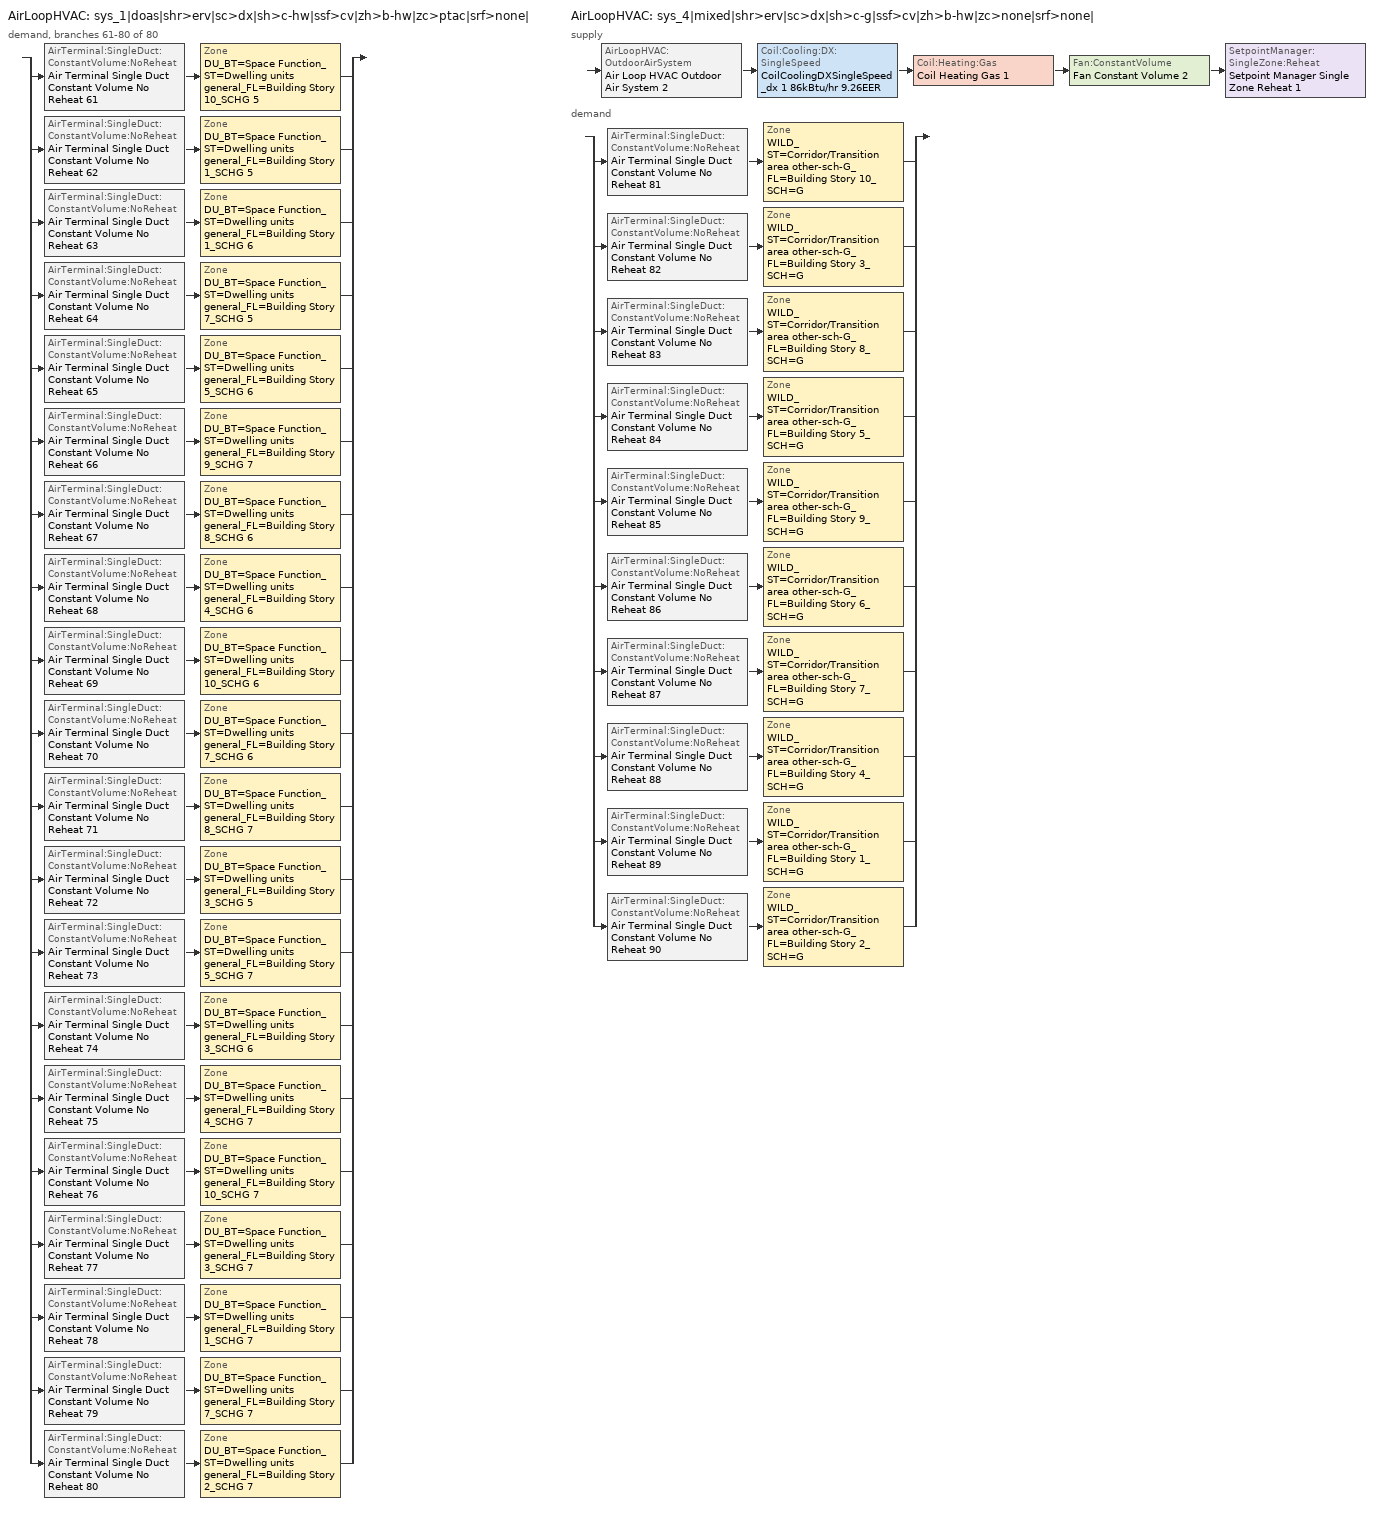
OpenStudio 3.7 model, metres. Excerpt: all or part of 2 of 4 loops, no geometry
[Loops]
AirLoopHVAC 'sys_1|doas|shr>erv|sc>dx|sh>c-hw|ssf>cv|zh>b-hw|zc>ptac|srf>none|'
 demand, branches 61-80 of 80: split
  | AirTerminal:SingleDuct:ConstantVolume:NoReheat 'Air Terminal Single Duct Constant Volume No Reheat 61' > Zone 'DU_BT=Space Function_ST=Dwelling units general_FL=Building Story 10_SCHG 5'
  | AirTerminal:SingleDuct:ConstantVolume:NoReheat 'Air Terminal Single Duct Constant Volume No Reheat 62' > Zone 'DU_BT=Space Function_ST=Dwelling units general_FL=Building Story 1_SCHG 5'
  | AirTerminal:SingleDuct:ConstantVolume:NoReheat 'Air Terminal Single Duct Constant Volume No Reheat 63' > Zone 'DU_BT=Space Function_ST=Dwelling units general_FL=Building Story 1_SCHG 6'
  | AirTerminal:SingleDuct:ConstantVolume:NoReheat 'Air Terminal Single Duct Constant Volume No Reheat 64' > Zone 'DU_BT=Space Function_ST=Dwelling units general_FL=Building Story 7_SCHG 5'
  | AirTerminal:SingleDuct:ConstantVolume:NoReheat 'Air Terminal Single Duct Constant Volume No Reheat 65' > Zone 'DU_BT=Space Function_ST=Dwelling units general_FL=Building Story 5_SCHG 6'
  | AirTerminal:SingleDuct:ConstantVolume:NoReheat 'Air Terminal Single Duct Constant Volume No Reheat 66' > Zone 'DU_BT=Space Function_ST=Dwelling units general_FL=Building Story 9_SCHG 7'
  | AirTerminal:SingleDuct:ConstantVolume:NoReheat 'Air Terminal Single Duct Constant Volume No Reheat 67' > Zone 'DU_BT=Space Function_ST=Dwelling units general_FL=Building Story 8_SCHG 6'
  | AirTerminal:SingleDuct:ConstantVolume:NoReheat 'Air Terminal Single Duct Constant Volume No Reheat 68' > Zone 'DU_BT=Space Function_ST=Dwelling units general_FL=Building Story 4_SCHG 6'
  | AirTerminal:SingleDuct:ConstantVolume:NoReheat 'Air Terminal Single Duct Constant Volume No Reheat 69' > Zone 'DU_BT=Space Function_ST=Dwelling units general_FL=Building Story 10_SCHG 6'
  | AirTerminal:SingleDuct:ConstantVolume:NoReheat 'Air Terminal Single Duct Constant Volume No Reheat 70' > Zone 'DU_BT=Space Function_ST=Dwelling units general_FL=Building Story 7_SCHG 6'
  | AirTerminal:SingleDuct:ConstantVolume:NoReheat 'Air Terminal Single Duct Constant Volume No Reheat 71' > Zone 'DU_BT=Space Function_ST=Dwelling units general_FL=Building Story 8_SCHG 7'
  | AirTerminal:SingleDuct:ConstantVolume:NoReheat 'Air Terminal Single Duct Constant Volume No Reheat 72' > Zone 'DU_BT=Space Function_ST=Dwelling units general_FL=Building Story 3_SCHG 5'
  | AirTerminal:SingleDuct:ConstantVolume:NoReheat 'Air Terminal Single Duct Constant Volume No Reheat 73' > Zone 'DU_BT=Space Function_ST=Dwelling units general_FL=Building Story 5_SCHG 7'
  | AirTerminal:SingleDuct:ConstantVolume:NoReheat 'Air Terminal Single Duct Constant Volume No Reheat 74' > Zone 'DU_BT=Space Function_ST=Dwelling units general_FL=Building Story 3_SCHG 6'
  | AirTerminal:SingleDuct:ConstantVolume:NoReheat 'Air Terminal Single Duct Constant Volume No Reheat 75' > Zone 'DU_BT=Space Function_ST=Dwelling units general_FL=Building Story 4_SCHG 7'
  | AirTerminal:SingleDuct:ConstantVolume:NoReheat 'Air Terminal Single Duct Constant Volume No Reheat 76' > Zone 'DU_BT=Space Function_ST=Dwelling units general_FL=Building Story 10_SCHG 7'
  | AirTerminal:SingleDuct:ConstantVolume:NoReheat 'Air Terminal Single Duct Constant Volume No Reheat 77' > Zone 'DU_BT=Space Function_ST=Dwelling units general_FL=Building Story 3_SCHG 7'
  | AirTerminal:SingleDuct:ConstantVolume:NoReheat 'Air Terminal Single Duct Constant Volume No Reheat 78' > Zone 'DU_BT=Space Function_ST=Dwelling units general_FL=Building Story 1_SCHG 7'
  | AirTerminal:SingleDuct:ConstantVolume:NoReheat 'Air Terminal Single Duct Constant Volume No Reheat 79' > Zone 'DU_BT=Space Function_ST=Dwelling units general_FL=Building Story 7_SCHG 7'
  | AirTerminal:SingleDuct:ConstantVolume:NoReheat 'Air Terminal Single Duct Constant Volume No Reheat 80' > Zone 'DU_BT=Space Function_ST=Dwelling units general_FL=Building Story 2_SCHG 7'
AirLoopHVAC 'sys_4|mixed|shr>erv|sc>dx|sh>c-g|ssf>cv|zh>b-hw|zc>none|srf>none|'
 supply: AirLoopHVAC:OutdoorAirSystem 'Air Loop HVAC Outdoor Air System 2' > Coil:Cooling:DX:SingleSpeed 'CoilCoolingDXSingleSpeed_dx 1 86kBtu/hr 9.26EER' > Coil:Heating:Gas 'Coil Heating Gas 1' > Fan:ConstantVolume 'Fan Constant Volume 2' > SetpointManager:SingleZone:Reheat 'Setpoint Manager Single Zone Reheat 1'
 demand: split
  | AirTerminal:SingleDuct:ConstantVolume:NoReheat 'Air Terminal Single Duct Constant Volume No Reheat 81' > Zone 'WILD_ST=Corridor/Transition area other-sch-G_FL=Building Story 10_SCH=G'
  | AirTerminal:SingleDuct:ConstantVolume:NoReheat 'Air Terminal Single Duct Constant Volume No Reheat 82' > Zone 'WILD_ST=Corridor/Transition area other-sch-G_FL=Building Story 3_SCH=G'
  | AirTerminal:SingleDuct:ConstantVolume:NoReheat 'Air Terminal Single Duct Constant Volume No Reheat 83' > Zone 'WILD_ST=Corridor/Transition area other-sch-G_FL=Building Story 8_SCH=G'
  | AirTerminal:SingleDuct:ConstantVolume:NoReheat 'Air Terminal Single Duct Constant Volume No Reheat 84' > Zone 'WILD_ST=Corridor/Transition area other-sch-G_FL=Building Story 5_SCH=G'
  | AirTerminal:SingleDuct:ConstantVolume:NoReheat 'Air Terminal Single Duct Constant Volume No Reheat 85' > Zone 'WILD_ST=Corridor/Transition area other-sch-G_FL=Building Story 9_SCH=G'
  | AirTerminal:SingleDuct:ConstantVolume:NoReheat 'Air Terminal Single Duct Constant Volume No Reheat 86' > Zone 'WILD_ST=Corridor/Transition area other-sch-G_FL=Building Story 6_SCH=G'
  | AirTerminal:SingleDuct:ConstantVolume:NoReheat 'Air Terminal Single Duct Constant Volume No Reheat 87' > Zone 'WILD_ST=Corridor/Transition area other-sch-G_FL=Building Story 7_SCH=G'
  | AirTerminal:SingleDuct:ConstantVolume:NoReheat 'Air Terminal Single Duct Constant Volume No Reheat 88' > Zone 'WILD_ST=Corridor/Transition area other-sch-G_FL=Building Story 4_SCH=G'
  | AirTerminal:SingleDuct:ConstantVolume:NoReheat 'Air Terminal Single Duct Constant Volume No Reheat 89' > Zone 'WILD_ST=Corridor/Transition area other-sch-G_FL=Building Story 1_SCH=G'
  | AirTerminal:SingleDuct:ConstantVolume:NoReheat 'Air Terminal Single Duct Constant Volume No Reheat 90' > Zone 'WILD_ST=Corridor/Transition area other-sch-G_FL=Building Story 2_SCH=G'
[Sizing:Zone] Zone Cooling Design Supply Air Temperature Input Method=TemperatureDifference; Zone Cooling Design Supply Air Temperature {C}=14; Zone Cooling Design Supply Air Temperature Difference {deltaC}=11; Zone Heating Design Supply Air Temperature Input Method=TemperatureDifference; Zone Heating Design Supply Air Temperature {C}=40; Zone Heating Design Supply Air Temperature Difference {deltaC}=21; Zone Cooling Design Supply Air Humidity Ratio {kg-H2O/kg-air}=0.0085; Zone Heating Design Supply Air Humidity Ratio {kg-H2O/kg-air}=0.008; Zone Heating Sizing Factor=1.3; Zone Cooling Sizing Factor=1.1; Cooling Design Air Flow Method=DesignDay; Heating Design Air Flow Method=DesignDay; Account for Dedicated Outdoor Air System=No; Dedicated Outdoor Air System Control Strategy=NeutralSupplyAir; Dedicated Outdoor Air Low Setpoint Temperature for Design {C}=autosize; Dedicated Outdoor Air High Setpoint Temperature for Design {C}=autosize; Zone Load Sizing Method=Sensible Load Only No Latent Load; Zone Latent Cooling Design Supply Air Humidity Ratio Input Method=HumidityRatioDifference; Zone Cooling Design Supply Air Humidity Ratio Difference {kgWater/kgDryAir}=0.005; Zone Latent Heating Design Supply Air Humidity Ratio Input Method=HumidityRatioDifference; Zone Humidification Design Supply Air Humidity Ratio Difference {kgWater/kgDryAir}=0.005
DU_BT=Space Function_ST=Dwelling units general_FL=Building Story 10_SCHG 5; DU_BT=Space Function_ST=Dwelling units general_FL=Building Story 1_SCHG 5; DU_BT=Space Function_ST=Dwelling units general_FL=Building Story 1_SCHG 6; DU_BT=Space Function_ST=Dwelling units general_FL=Building Story 7_SCHG 5; DU_BT=Space Function_ST=Dwelling units general_FL=Building Story 5_SCHG 6; DU_BT=Space Function_ST=Dwelling units general_FL=Building Story 9_SCHG 7; DU_BT=Space Function_ST=Dwelling units general_FL=Building Story 8_SCHG 6; DU_BT=Space Function_ST=Dwelling units general_FL=Building Story 4_SCHG 6; DU_BT=Space Function_ST=Dwelling units general_FL=Building Story 10_SCHG 6; DU_BT=Space Function_ST=Dwelling units general_FL=Building Story 7_SCHG 6; DU_BT=Space Function_ST=Dwelling units general_FL=Building Story 8_SCHG 7; DU_BT=Space Function_ST=Dwelling units general_FL=Building Story 3_SCHG 5; DU_BT=Space Function_ST=Dwelling units general_FL=Building Story 5_SCHG 7; DU_BT=Space Function_ST=Dwelling units general_FL=Building Story 3_SCHG 6; DU_BT=Space Function_ST=Dwelling units general_FL=Building Story 4_SCHG 7; DU_BT=Space Function_ST=Dwelling units general_FL=Building Story 10_SCHG 7; DU_BT=Space Function_ST=Dwelling units general_FL=Building Story 3_SCHG 7; DU_BT=Space Function_ST=Dwelling units general_FL=Building Story 1_SCHG 7; DU_BT=Space Function_ST=Dwelling units general_FL=Building Story 7_SCHG 7; DU_BT=Space Function_ST=Dwelling units general_FL=Building Story 2_SCHG 7; WILD_ST=Corridor/Transition area other-sch-G_FL=Building Story 10_SCH=G; WILD_ST=Corridor/Transition area other-sch-G_FL=Building Story 3_SCH=G; WILD_ST=Corridor/Transition area other-sch-G_FL=Building Story 8_SCH=G; WILD_ST=Corridor/Transition area other-sch-G_FL=Building Story 5_SCH=G; WILD_ST=Corridor/Transition area other-sch-G_FL=Building Story 9_SCH=G; WILD_ST=Corridor/Transition area other-sch-G_FL=Building Story 6_SCH=G; WILD_ST=Corridor/Transition area other-sch-G_FL=Building Story 7_SCH=G; WILD_ST=Corridor/Transition area other-sch-G_FL=Building Story 4_SCH=G; WILD_ST=Corridor/Transition area other-sch-G_FL=Building Story 1_SCH=G; WILD_ST=Corridor/Transition area other-sch-G_FL=Building Story 2_SCH=G
[Zone equipment]
DU_BT=Space Function_ST=Dwelling units general_FL=Building Story 10_SCHG 5: DU_BT=Space Function_ST=Dwelling units general_FL=Building Story 10_SCHG 5 PTAC, Zone HVAC Baseboard Convective Water 61, Air Terminal Single Duct Constant Volume No Reheat 61
DU_BT=Space Function_ST=Dwelling units general_FL=Building Story 1_SCHG 5: DU_BT=Space Function_ST=Dwelling units general_FL=Building Story 1_SCHG 5 PTAC, Zone HVAC Baseboard Convective Water 62, Air Terminal Single Duct Constant Volume No Reheat 62
DU_BT=Space Function_ST=Dwelling units general_FL=Building Story 1_SCHG 6: DU_BT=Space Function_ST=Dwelling units general_FL=Building Story 1_SCHG 6 PTAC, Zone HVAC Baseboard Convective Water 63, Air Terminal Single Duct Constant Volume No Reheat 63
DU_BT=Space Function_ST=Dwelling units general_FL=Building Story 7_SCHG 5: DU_BT=Space Function_ST=Dwelling units general_FL=Building Story 7_SCHG 5 PTAC, Zone HVAC Baseboard Convective Water 64, Air Terminal Single Duct Constant Volume No Reheat 64
DU_BT=Space Function_ST=Dwelling units general_FL=Building Story 5_SCHG 6: DU_BT=Space Function_ST=Dwelling units general_FL=Building Story 5_SCHG 6 PTAC, Zone HVAC Baseboard Convective Water 65, Air Terminal Single Duct Constant Volume No Reheat 65
DU_BT=Space Function_ST=Dwelling units general_FL=Building Story 9_SCHG 7: DU_BT=Space Function_ST=Dwelling units general_FL=Building Story 9_SCHG 7 PTAC, Zone HVAC Baseboard Convective Water 66, Air Terminal Single Duct Constant Volume No Reheat 66
DU_BT=Space Function_ST=Dwelling units general_FL=Building Story 8_SCHG 6: DU_BT=Space Function_ST=Dwelling units general_FL=Building Story 8_SCHG 6 PTAC, Zone HVAC Baseboard Convective Water 67, Air Terminal Single Duct Constant Volume No Reheat 67
DU_BT=Space Function_ST=Dwelling units general_FL=Building Story 4_SCHG 6: DU_BT=Space Function_ST=Dwelling units general_FL=Building Story 4_SCHG 6 PTAC, Zone HVAC Baseboard Convective Water 68, Air Terminal Single Duct Constant Volume No Reheat 68
DU_BT=Space Function_ST=Dwelling units general_FL=Building Story 10_SCHG 6: DU_BT=Space Function_ST=Dwelling units general_FL=Building Story 10_SCHG 6 PTAC, Zone HVAC Baseboard Convective Water 69, Air Terminal Single Duct Constant Volume No Reheat 69
DU_BT=Space Function_ST=Dwelling units general_FL=Building Story 7_SCHG 6: DU_BT=Space Function_ST=Dwelling units general_FL=Building Story 7_SCHG 6 PTAC, Zone HVAC Baseboard Convective Water 70, Air Terminal Single Duct Constant Volume No Reheat 70
DU_BT=Space Function_ST=Dwelling units general_FL=Building Story 8_SCHG 7: DU_BT=Space Function_ST=Dwelling units general_FL=Building Story 8_SCHG 7 PTAC, Zone HVAC Baseboard Convective Water 71, Air Terminal Single Duct Constant Volume No Reheat 71
DU_BT=Space Function_ST=Dwelling units general_FL=Building Story 3_SCHG 5: DU_BT=Space Function_ST=Dwelling units general_FL=Building Story 3_SCHG 5 PTAC, Zone HVAC Baseboard Convective Water 72, Air Terminal Single Duct Constant Volume No Reheat 72
DU_BT=Space Function_ST=Dwelling units general_FL=Building Story 5_SCHG 7: DU_BT=Space Function_ST=Dwelling units general_FL=Building Story 5_SCHG 7 PTAC, Zone HVAC Baseboard Convective Water 73, Air Terminal Single Duct Constant Volume No Reheat 73
DU_BT=Space Function_ST=Dwelling units general_FL=Building Story 3_SCHG 6: DU_BT=Space Function_ST=Dwelling units general_FL=Building Story 3_SCHG 6 PTAC, Zone HVAC Baseboard Convective Water 74, Air Terminal Single Duct Constant Volume No Reheat 74
DU_BT=Space Function_ST=Dwelling units general_FL=Building Story 4_SCHG 7: DU_BT=Space Function_ST=Dwelling units general_FL=Building Story 4_SCHG 7 PTAC, Zone HVAC Baseboard Convective Water 75, Air Terminal Single Duct Constant Volume No Reheat 75
DU_BT=Space Function_ST=Dwelling units general_FL=Building Story 10_SCHG 7: DU_BT=Space Function_ST=Dwelling units general_FL=Building Story 10_SCHG 7 PTAC, Zone HVAC Baseboard Convective Water 76, Air Terminal Single Duct Constant Volume No Reheat 76
DU_BT=Space Function_ST=Dwelling units general_FL=Building Story 3_SCHG 7: DU_BT=Space Function_ST=Dwelling units general_FL=Building Story 3_SCHG 7 PTAC, Zone HVAC Baseboard Convective Water 77, Air Terminal Single Duct Constant Volume No Reheat 77
DU_BT=Space Function_ST=Dwelling units general_FL=Building Story 1_SCHG 7: DU_BT=Space Function_ST=Dwelling units general_FL=Building Story 1_SCHG 7 PTAC, Zone HVAC Baseboard Convective Water 78, Air Terminal Single Duct Constant Volume No Reheat 78
DU_BT=Space Function_ST=Dwelling units general_FL=Building Story 7_SCHG 7: DU_BT=Space Function_ST=Dwelling units general_FL=Building Story 7_SCHG 7 PTAC, Zone HVAC Baseboard Convective Water 79, Air Terminal Single Duct Constant Volume No Reheat 79
DU_BT=Space Function_ST=Dwelling units general_FL=Building Story 2_SCHG 7: DU_BT=Space Function_ST=Dwelling units general_FL=Building Story 2_SCHG 7 PTAC, Zone HVAC Baseboard Convective Water 80, Air Terminal Single Duct Constant Volume No Reheat 80
WILD_ST=Corridor/Transition area other-sch-G_FL=Building Story 10_SCH=G: Zone HVAC Baseboard Convective Water 81, Air Terminal Single Duct Constant Volume No Reheat 81
WILD_ST=Corridor/Transition area other-sch-G_FL=Building Story 3_SCH=G: Zone HVAC Baseboard Convective Water 82, Air Terminal Single Duct Constant Volume No Reheat 82
WILD_ST=Corridor/Transition area other-sch-G_FL=Building Story 8_SCH=G: Zone HVAC Baseboard Convective Water 83, Air Terminal Single Duct Constant Volume No Reheat 83
WILD_ST=Corridor/Transition area other-sch-G_FL=Building Story 5_SCH=G: Zone HVAC Baseboard Convective Water 84, Air Terminal Single Duct Constant Volume No Reheat 84
WILD_ST=Corridor/Transition area other-sch-G_FL=Building Story 9_SCH=G: Zone HVAC Baseboard Convective Water 85, Air Terminal Single Duct Constant Volume No Reheat 85
WILD_ST=Corridor/Transition area other-sch-G_FL=Building Story 6_SCH=G: Zone HVAC Baseboard Convective Water 86, Air Terminal Single Duct Constant Volume No Reheat 86
WILD_ST=Corridor/Transition area other-sch-G_FL=Building Story 7_SCH=G: Zone HVAC Baseboard Convective Water 87, Air Terminal Single Duct Constant Volume No Reheat 87
WILD_ST=Corridor/Transition area other-sch-G_FL=Building Story 4_SCH=G: Zone HVAC Baseboard Convective Water 88, Air Terminal Single Duct Constant Volume No Reheat 88
WILD_ST=Corridor/Transition area other-sch-G_FL=Building Story 1_SCH=G: Zone HVAC Baseboard Convective Water 89, Air Terminal Single Duct Constant Volume No Reheat 89
WILD_ST=Corridor/Transition area other-sch-G_FL=Building Story 2_SCH=G: Zone HVAC Baseboard Convective Water 90, Air Terminal Single Duct Constant Volume No Reheat 90
[AirLoopHVAC]
sys_4|mixed|shr>erv|sc>dx|sh>c-g|ssf>cv|zh>b-hw|zc>none|srf>none|: Availability Schedule=sys_4|mixed|shr>none|sc>dx|sh>c-g|ssf>cv|zh>b-hw|zc>none|srf>none| Occ Sch; Design Supply Air Flow Rate {m3/s}=autosize; Design Return Air Flow Fraction of Supply Air Flow=1
[Sizing:System]
sys_4|mixed|shr>erv|sc>dx|sh>c-g|ssf>cv|zh>b-hw|zc>none|srf>none|: Type of Load to Size On=Sensible; Design Outdoor Air Flow Rate {m3/s}=Autosize; Central Heating Maximum System Air Flow Ratio=1; Preheat Design Temperature {C}=7; Preheat Design Humidity Ratio {kg-H2O/kg-Air}=0.008; Precool Design Temperature {C}=13; Precool Design Humidity Ratio {kg-H2O/kg-Air}=0.008; Central Cooling Design Supply Air Temperature {C}=13; Central Heating Design Supply Air Temperature {C}=43; Sizing Option=NonCoincident; 100% Outdoor Air in Cooling=No; 100% Outdoor Air in Heating=No; Central Cooling Design Supply Air Humidity Ratio {kg-H2O/kg-Air}=0.0085; Central Heating Design Supply Air Humidity Ratio {kg-H2O/kg-Air}=0.008; Cooling Design Air Flow Method=DesignDay; Cooling Design Air Flow Rate {m3/s}=0; Heating Design Air Flow Method=DesignDay; Heating Design Air Flow Rate {m3/s}=0; System Outdoor Air Method=ZoneSum; Zone Maximum Outdoor Air Fraction=1; Cooling Supply Air Flow Rate Per Floor Area {m3/s-m2}=0.00996765; Cooling Fraction of Autosized Cooling Supply Air Flow Rate=1; Cooling Supply Air Flow Rate Per Unit Cooling Capacity {m3/s-W}=3.94755e-05; Heating Supply Air Flow Rate Per Floor Area {m3/s-m2}=0.00996765; Heating Fraction of Autosized Heating Supply Air Flow Rate=1; Heating Fraction of Autosized Cooling Supply Air Flow Rate=1; Heating Supply Air Flow Rate Per Unit Heating Capacity {m3/s-W}=3.15882e-05; Cooling Design Capacity Method=CoolingDesignCapacity; Cooling Design Capacity {W}=autosize; Cooling Design Capacity Per Floor Area {W/m2}=234.7; Fraction of Autosized Cooling Design Capacity=1; Heating Design Capacity Method=HeatingDesignCapacity; Heating Design Capacity {W}=autosize; Heating Design Capacity Per Floor Area {W/m2}=157; Fraction of Autosized Heating Design Capacity=1; Central Cooling Capacity Control Method=OnOff; Occupant Diversity=autosize
[Fan:ConstantVolume]
Fan Constant Volume 2: Availability Schedule=Always On Discrete; Fan Total Efficiency=0.39975; Pressure Rise {Pa}=640; Maximum Flow Rate {m3/s}=AutoSize; Motor Efficiency=0.615
[Coil:Cooling:DX:SingleSpeed] Availability Schedule=Always On Discrete; Rated Total Cooling Capacity {W}=autosize; Rated Sensible Heat Ratio=autosize; Rated Air Flow Rate {m3/s}=autosize; Rated Evaporator Fan Power Per Volume Flow Rate 2017 {W/(m3/s)}=773.3; Rated Evaporator Fan Power Per Volume Flow Rate 2023 {W/(m3/s)}=934.4; Total Cooling Capacity Function of Temperature Curve=DXCOOL-NECB2011-REF-CAPFT; Total Cooling Capacity Function of Flow Fraction Curve=DXCOOL-NECB2011-REF-CAPFFLOW; Energy Input Ratio Function of Temperature Curve=DXCOOL-NECB2011-REF-COOLEIRFT; Energy Input Ratio Function of Flow Fraction Curve=DXCOOL-NECB2011-REF-COOLEIRFFLOW; Part Load Fraction Correlation Curve=DXCOOL-NECB2011-REF-COOLPLFFPLR; Minimum Outdoor Dry-Bulb Temperature for Compressor Operation {C}=-25; Nominal Time for Condensate Removal to Begin {s}=0; Ratio of Initial Moisture Evaporation Rate and Steady State Latent Capacity=0; Maximum Cycling Rate {cycles/hr}=0; Latent Capacity Time Constant {s}=0; Condenser Type=AirCooled; Evaporative Condenser Effectiveness=0.9; Evaporative Condenser Air Flow Rate {m3/s}=autosize; Evaporative Condenser Pump Rated Power Consumption {W}=autosize; Crankcase Heater Capacity {W}=0; Maximum Outdoor Dry-Bulb Temperature for Crankcase Heater Operation {C}=10; Basin Heater Capacity {W/K}=0; Basin Heater Setpoint Temperature {C}=2
Name | Rated COP {W/W}
Coil Cooling DX Single Speed 61 26kBtu/hr 9.5EER; Coil Cooling DX Single Speed 65 18kBtu/hr 9.5EER; Coil Cooling DX Single Speed 66 19kBtu/hr 9.5EER; Coil Cooling DX Single Speed 75 15kBtu/hr 9.5EER | 3.3002
Coil Cooling DX Single Speed 62 5kBtu/hr 11.9EER | 4.09948
Coil Cooling DX Single Speed 63 9kBtu/hr 11.4EER | 3.93093
Coil Cooling DX Single Speed 64 12kBtu/hr 10.3EER | 3.56556
Coil Cooling DX Single Speed 67 13kBtu/hr 10.1EER | 3.51631
Coil Cooling DX Single Speed 68 8kBtu/hr 11.7EER | 4.04439
Coil Cooling DX Single Speed 69 11kBtu/hr 10.8EER | 3.74222
Coil Cooling DX Single Speed 70 13kBtu/hr 10.3EER | 3.55351
Coil Cooling DX Single Speed 71 8kBtu/hr 11.6EER | 4.01401
Coil Cooling DX Single Speed 72 8kBtu/hr 11.7EER | 4.04482
Coil Cooling DX Single Speed 73 8kBtu/hr 11.7EER | 4.04053
Coil Cooling DX Single Speed 74 8kBtu/hr 11.8EER | 4.06403
Coil Cooling DX Single Speed 76 11kBtu/hr 10.8EER | 3.73495
Coil Cooling DX Single Speed 77 12kBtu/hr 10.4EER | 3.60128
Coil Cooling DX Single Speed 78 11kBtu/hr 10.6EER | 3.66887
Coil Cooling DX Single Speed 79 8kBtu/hr 11.7EER | 4.03966
Coil Cooling DX Single Speed 80 11kBtu/hr 10.7EER | 3.6991
CoilCoolingDXSingleSpeed_dx 1 86kBtu/hr 9.26EER | 3.22027
[Controller:OutdoorAir]
Controller Outdoor Air 2: Minimum Outdoor Air Flow Rate {m3/s}=autosize; Maximum Outdoor Air Flow Rate {m3/s}=Autosize; Economizer Control Type=DifferentialEnthalpy; Economizer Control Action Type=ModulateFlow; Lockout Type=NoLockout; Minimum Limit Type=FixedMinimum; Minimum Outdoor Air Schedule=sys_4|mixed|shr>none|sc>dx|sh>c-g|ssf>cv|zh>b-hw|zc>none|srf>none| Occ Sch; Controller Mechanical Ventilation=Controller Mechanical Ventilation 2; High Humidity Control=No; Heat Recovery Bypass Control Type=BypassWhenOAFlowGreaterThanMinimum; Economizer Operation Staging=InterlockedWithMechanicalCooling
[Controller:MechanicalVentilation]
Controller Mechanical Ventilation 2: Availability Schedule=Always On Discrete; System Outdoor Air Method=ZoneSum
[AirLoopHVAC:OutdoorAirSystem]
Air Loop HVAC Outdoor Air System 2: Controller=Controller Outdoor Air 2
[Coil:Heating:Electric] Availability Schedule=ON_OFF_ALWAYS_OFF
Coil Heating Electric 61; Coil Heating Electric 62; Coil Heating Electric 63; Coil Heating Electric 64; Coil Heating Electric 65; Coil Heating Electric 66; Coil Heating Electric 67; Coil Heating Electric 68; Coil Heating Electric 69; Coil Heating Electric 70; Coil Heating Electric 71; Coil Heating Electric 72; Coil Heating Electric 73; Coil Heating Electric 74; Coil Heating Electric 75; Coil Heating Electric 76; Coil Heating Electric 77; Coil Heating Electric 78; Coil Heating Electric 79; Coil Heating Electric 80
[Fan:OnOff] Availability Schedule=Always On Discrete; Fan Total Efficiency=0.39975; Pressure Rise {Pa}=331.288; Maximum Flow Rate {m3/s}=autosize; Motor Efficiency=0.615; Motor In Airstream Fraction=1
Name | Fan Power Ratio Function of Speed Ratio Curve | Fan Efficiency Ratio Function of Speed Ratio Curve
Fan On Off 61 | Fan On Off Power Curve 60 | Fan On Off Efficiency Curve 60
Fan On Off 62 | Fan On Off Power Curve 61 | Fan On Off Efficiency Curve 61
Fan On Off 63 | Fan On Off Power Curve 62 | Fan On Off Efficiency Curve 62
Fan On Off 64 | Fan On Off Power Curve 63 | Fan On Off Efficiency Curve 63
Fan On Off 65 | Fan On Off Power Curve 64 | Fan On Off Efficiency Curve 64
Fan On Off 66 | Fan On Off Power Curve 65 | Fan On Off Efficiency Curve 65
Fan On Off 67 | Fan On Off Power Curve 66 | Fan On Off Efficiency Curve 66
Fan On Off 68 | Fan On Off Power Curve 67 | Fan On Off Efficiency Curve 67
Fan On Off 69 | Fan On Off Power Curve 68 | Fan On Off Efficiency Curve 68
Fan On Off 70 | Fan On Off Power Curve 69 | Fan On Off Efficiency Curve 69
Fan On Off 71 | Fan On Off Power Curve 70 | Fan On Off Efficiency Curve 70
Fan On Off 72 | Fan On Off Power Curve 71 | Fan On Off Efficiency Curve 71
Fan On Off 73 | Fan On Off Power Curve 72 | Fan On Off Efficiency Curve 72
Fan On Off 74 | Fan On Off Power Curve 73 | Fan On Off Efficiency Curve 73
Fan On Off 75 | Fan On Off Power Curve 74 | Fan On Off Efficiency Curve 74
Fan On Off 76 | Fan On Off Power Curve 75 | Fan On Off Efficiency Curve 75
Fan On Off 77 | Fan On Off Power Curve 76 | Fan On Off Efficiency Curve 76
Fan On Off 78 | Fan On Off Power Curve 77 | Fan On Off Efficiency Curve 77
Fan On Off 79 | Fan On Off Power Curve 78 | Fan On Off Efficiency Curve 78
Fan On Off 80 | Fan On Off Power Curve 79 | Fan On Off Efficiency Curve 79
[ZoneHVAC:PackagedTerminalAirConditioner] Availability Schedule=Always On Discrete; Supply Air Flow Rate During Cooling Operation {m3/s}=Autosize; Supply Air Flow Rate During Heating Operation {m3/s}=Autosize; Supply Air Flow Rate When No Cooling or Heating is Needed {m3/s}=Autosize; Outdoor Air Flow Rate During Cooling Operation {m3/s}=1e-05; Outdoor Air Flow Rate During Heating Operation {m3/s}=1e-05; Outdoor Air Flow Rate When No Cooling or Heating is Needed {m3/s}=1e-05; Fan Placement=DrawThrough; Supply Air Fan Operating Mode Schedule=ON_OFF_ALWAYS_OFF
Name | Supply Air Fan | Heating Coil | Cooling Coil
DU_BT=Space Function_ST=Dwelling units general_FL=Building Story 10_SCHG 5 PTAC | Fan On Off 61 | Coil Heating Electric 61 | Coil Cooling DX Single Speed 61 26kBtu/hr 9.5EER
DU_BT=Space Function_ST=Dwelling units general_FL=Building Story 1_SCHG 5 PTAC | Fan On Off 62 | Coil Heating Electric 62 | Coil Cooling DX Single Speed 62 5kBtu/hr 11.9EER
DU_BT=Space Function_ST=Dwelling units general_FL=Building Story 1_SCHG 6 PTAC | Fan On Off 63 | Coil Heating Electric 63 | Coil Cooling DX Single Speed 63 9kBtu/hr 11.4EER
DU_BT=Space Function_ST=Dwelling units general_FL=Building Story 7_SCHG 5 PTAC | Fan On Off 64 | Coil Heating Electric 64 | Coil Cooling DX Single Speed 64 12kBtu/hr 10.3EER
DU_BT=Space Function_ST=Dwelling units general_FL=Building Story 5_SCHG 6 PTAC | Fan On Off 65 | Coil Heating Electric 65 | Coil Cooling DX Single Speed 65 18kBtu/hr 9.5EER
DU_BT=Space Function_ST=Dwelling units general_FL=Building Story 9_SCHG 7 PTAC | Fan On Off 66 | Coil Heating Electric 66 | Coil Cooling DX Single Speed 66 19kBtu/hr 9.5EER
DU_BT=Space Function_ST=Dwelling units general_FL=Building Story 8_SCHG 6 PTAC | Fan On Off 67 | Coil Heating Electric 67 | Coil Cooling DX Single Speed 67 13kBtu/hr 10.1EER
DU_BT=Space Function_ST=Dwelling units general_FL=Building Story 4_SCHG 6 PTAC | Fan On Off 68 | Coil Heating Electric 68 | Coil Cooling DX Single Speed 68 8kBtu/hr 11.7EER
DU_BT=Space Function_ST=Dwelling units general_FL=Building Story 10_SCHG 6 PTAC | Fan On Off 69 | Coil Heating Electric 69 | Coil Cooling DX Single Speed 69 11kBtu/hr 10.8EER
DU_BT=Space Function_ST=Dwelling units general_FL=Building Story 7_SCHG 6 PTAC | Fan On Off 70 | Coil Heating Electric 70 | Coil Cooling DX Single Speed 70 13kBtu/hr 10.3EER
DU_BT=Space Function_ST=Dwelling units general_FL=Building Story 8_SCHG 7 PTAC | Fan On Off 71 | Coil Heating Electric 71 | Coil Cooling DX Single Speed 71 8kBtu/hr 11.6EER
DU_BT=Space Function_ST=Dwelling units general_FL=Building Story 3_SCHG 5 PTAC | Fan On Off 72 | Coil Heating Electric 72 | Coil Cooling DX Single Speed 72 8kBtu/hr 11.7EER
DU_BT=Space Function_ST=Dwelling units general_FL=Building Story 5_SCHG 7 PTAC | Fan On Off 73 | Coil Heating Electric 73 | Coil Cooling DX Single Speed 73 8kBtu/hr 11.7EER
DU_BT=Space Function_ST=Dwelling units general_FL=Building Story 3_SCHG 6 PTAC | Fan On Off 74 | Coil Heating Electric 74 | Coil Cooling DX Single Speed 74 8kBtu/hr 11.8EER
DU_BT=Space Function_ST=Dwelling units general_FL=Building Story 4_SCHG 7 PTAC | Fan On Off 75 | Coil Heating Electric 75 | Coil Cooling DX Single Speed 75 15kBtu/hr 9.5EER
DU_BT=Space Function_ST=Dwelling units general_FL=Building Story 10_SCHG 7 PTAC | Fan On Off 76 | Coil Heating Electric 76 | Coil Cooling DX Single Speed 76 11kBtu/hr 10.8EER
DU_BT=Space Function_ST=Dwelling units general_FL=Building Story 3_SCHG 7 PTAC | Fan On Off 77 | Coil Heating Electric 77 | Coil Cooling DX Single Speed 77 12kBtu/hr 10.4EER
DU_BT=Space Function_ST=Dwelling units general_FL=Building Story 1_SCHG 7 PTAC | Fan On Off 78 | Coil Heating Electric 78 | Coil Cooling DX Single Speed 78 11kBtu/hr 10.6EER
DU_BT=Space Function_ST=Dwelling units general_FL=Building Story 7_SCHG 7 PTAC | Fan On Off 79 | Coil Heating Electric 79 | Coil Cooling DX Single Speed 79 8kBtu/hr 11.7EER
DU_BT=Space Function_ST=Dwelling units general_FL=Building Story 2_SCHG 7 PTAC | Fan On Off 80 | Coil Heating Electric 80 | Coil Cooling DX Single Speed 80 11kBtu/hr 10.7EER
[AirTerminal:SingleDuct:ConstantVolume:NoReheat] Availability Schedule=Always On Discrete; Maximum Air Flow Rate {m3/s}=AutoSize
Air Terminal Single Duct Constant Volume No Reheat 61; Air Terminal Single Duct Constant Volume No Reheat 62; Air Terminal Single Duct Constant Volume No Reheat 63; Air Terminal Single Duct Constant Volume No Reheat 64; Air Terminal Single Duct Constant Volume No Reheat 65; Air Terminal Single Duct Constant Volume No Reheat 66; Air Terminal Single Duct Constant Volume No Reheat 67; Air Terminal Single Duct Constant Volume No Reheat 68; Air Terminal Single Duct Constant Volume No Reheat 69; Air Terminal Single Duct Constant Volume No Reheat 70; Air Terminal Single Duct Constant Volume No Reheat 71; Air Terminal Single Duct Constant Volume No Reheat 72; Air Terminal Single Duct Constant Volume No Reheat 73; Air Terminal Single Duct Constant Volume No Reheat 74; Air Terminal Single Duct Constant Volume No Reheat 75; Air Terminal Single Duct Constant Volume No Reheat 76; Air Terminal Single Duct Constant Volume No Reheat 77; Air Terminal Single Duct Constant Volume No Reheat 78; Air Terminal Single Duct Constant Volume No Reheat 79; Air Terminal Single Duct Constant Volume No Reheat 80; Air Terminal Single Duct Constant Volume No Reheat 81; Air Terminal Single Duct Constant Volume No Reheat 82; Air Terminal Single Duct Constant Volume No Reheat 83; Air Terminal Single Duct Constant Volume No Reheat 84; Air Terminal Single Duct Constant Volume No Reheat 85; Air Terminal Single Duct Constant Volume No Reheat 86; Air Terminal Single Duct Constant Volume No Reheat 87; Air Terminal Single Duct Constant Volume No Reheat 88; Air Terminal Single Duct Constant Volume No Reheat 89; Air Terminal Single Duct Constant Volume No Reheat 90
[Coil:Heating:Gas]
Coil Heating Gas 1: Availability Schedule=Always On Discrete; Gas Burner Efficiency=0.95; Nominal Capacity {W}=AutoSize; On Cycle Parasitic Electric Load {W}=0; Part Load Fraction Correlation Curve=FURNACE-EFFPLR-NECB2011; Off Cycle Parasitic Gas Load {W}=0
[SetpointManager:SingleZone:Reheat]
Setpoint Manager Single Zone Reheat 1: Minimum Supply Air Temperature {C}=13; Maximum Supply Air Temperature {C}=43; Control Zone=WILD_ST=Corridor/Transition area other-sch-G_FL=Building Story 10_SCH=G; Setpoint Node or NodeList=sys_4|mixed|shr>erv|sc>dx|sh>c-g|ssf>cv|zh>b-hw|zc>none|srf>none| Supply Outlet Node
[Schedule:Ruleset]
Name | Default Day Schedule | Summer Design Day Schedule | Winter Design Day Schedule
ON_OFF_ALWAYS_OFF | Schedule Day 3
sys_4|mixed|shr>none|sc>dx|sh>c-g|ssf>cv|zh>b-hw|zc>none|srf>none| Occ Sch | sys_4|mixed|shr>none|sc>dx|sh>c-g|ssf>cv|zh>b-hw|zc>none|srf>none| Occ Sch Default | sys_4|mixed|shr>none|sc>dx|sh>c-g|ssf>cv|zh>b-hw|zc>none|srf>none| Occ Sch Summer Design Day | sys_4|mixed|shr>none|sc>dx|sh>c-g|ssf>cv|zh>b-hw|zc>none|srf>none| Occ Sch Winter Design Day
[Schedule:Day]
Schedule Day 3; wkdON_OFF_ALWAYS_OFF 1; satON_OFF_ALWAYS_OFF 1; sunON_OFF_ALWAYS_OFF 1: 1, 0, 0, 2, 0, 0, 3, 0, 0, 4, 0, 0, 5, 0, 0, 6, 0, 0, 7, 0, 0, 8, 0, 0, 9, 0, 0, 10, 0, 0, 11, 0, 0, 12, 0, 0, 13, 0, 0, 14, 0, 0, 15, 0, 0, 16, 0, 0, 17, 0, 0, 18, 0, 0, 19, 0, 0, 20, 0, 0, 21, 0, 0, 22, 0, 0, 23, 0, 0, 24, 0, 0
sys_4|mixed|shr>none|sc>dx|sh>c-g|ssf>cv|zh>b-hw|zc>none|srf>none| Occ Sch Default; sys_4|mixed|shr>none|sc>dx|sh>c-g|ssf>cv|zh>b-hw|zc>none|srf>none| Occ Sch Winter Design Day; sys_4|mixed|shr>none|sc>dx|sh>c-g|ssf>cv|zh>b-hw|zc>none|srf>none| Occ Sch Summer Design Day: 24, 0, 1
[Schedule:Rule] Schedule Ruleset=ON_OFF_ALWAYS_OFF; Date Specification Type=DateRange; Start Month=1; Start Day=1; End Month=12; End Day=31
Name | Rule Order | Day Schedule | Apply Sunday | Apply Monday | Apply Tuesday | Apply Wednesday | Apply Thursday | Apply Friday | Apply Saturday
wkdON_OFF_ALWAYS_OFF rule | 2 | wkdON_OFF_ALWAYS_OFF 1 | No | Yes | Yes | Yes | Yes | Yes | No
satON_OFF_ALWAYS_OFFrule | 1 | satON_OFF_ALWAYS_OFF 1 | No | No | No | No | No | No | Yes
sunON_OFF_ALWAYS_OFFrule | 0 | sunON_OFF_ALWAYS_OFF 1 | Yes | No | No | No | No | No | No
[Schedule:Constant]
Always On Discrete: Value=1
[Curve:Biquadratic] Minimum Value of x=13; Maximum Value of x=24; Minimum Value of y=24; Maximum Value of y=46
Name | Coefficient1 Constant | Coefficient2 x | Coefficient3 x**2 | Coefficient4 y | Coefficient5 y**2 | Coefficient6 x*y
DXCOOL-NECB2011-REF-CAPFT | 0.867905 | 0.0142459 | 0.00055436 | -0.0075575 | 3.3e-05 | -0.0001918
DXCOOL-NECB2011-REF-COOLEIRFT | 0.114171 | 0.0281822 | -0.0004199 | 0.0214108 | 0.000161028 | -0.000679104
[Curve:Quadratic] Minimum Value of x=0.5; Maximum Value of x=1.5
Name | Coefficient1 Constant | Coefficient2 x | Coefficient3 x**2
DXCOOL-NECB2011-REF-CAPFFLOW | 0.8 | 0.2 | 0
DXCOOL-NECB2011-REF-COOLEIRFFLOW | 1.1552 | -0.1808 | 0.0256
[Curve:Cubic] Maximum Value of x=1
Name | Coefficient1 Constant | Coefficient2 x | Coefficient3 x**2 | Coefficient4 x**3 | Minimum Value of x
Fan On Off Efficiency Curve 60; Fan On Off Efficiency Curve 61; Fan On Off Efficiency Curve 62; Fan On Off Efficiency Curve 63; Fan On Off Efficiency Curve 64; Fan On Off Efficiency Curve 65; Fan On Off Efficiency Curve 66; Fan On Off Efficiency Curve 67; Fan On Off Efficiency Curve 68; Fan On Off Efficiency Curve 69; Fan On Off Efficiency Curve 70; Fan On Off Efficiency Curve 71; Fan On Off Efficiency Curve 72; Fan On Off Efficiency Curve 73; Fan On Off Efficiency Curve 74; Fan On Off Efficiency Curve 75; Fan On Off Efficiency Curve 76; Fan On Off Efficiency Curve 77; Fan On Off Efficiency Curve 78; Fan On Off Efficiency Curve 79 | 1 | 0 | 0 | 0 | 0
DXCOOL-NECB2011-REF-COOLPLFFPLR | 0.0277 | 4.9151 | -8.184 | 4.2702 | 0.7
FURNACE-EFFPLR-NECB2011 | 0.722 | 0.8211 | -1.0396 | 0.5 | 0
[Curve:Exponent] Coefficient1 Constant=1; Coefficient2 Constant=0; Coefficient3 Constant=0; Minimum Value of x=0; Maximum Value of x=1
Fan On Off Power Curve 60; Fan On Off Power Curve 61; Fan On Off Power Curve 62; Fan On Off Power Curve 63; Fan On Off Power Curve 64; Fan On Off Power Curve 65; Fan On Off Power Curve 66; Fan On Off Power Curve 67; Fan On Off Power Curve 68; Fan On Off Power Curve 69; Fan On Off Power Curve 70; Fan On Off Power Curve 71; Fan On Off Power Curve 72; Fan On Off Power Curve 73; Fan On Off Power Curve 74; Fan On Off Power Curve 75; Fan On Off Power Curve 76; Fan On Off Power Curve 77; Fan On Off Power Curve 78; Fan On Off Power Curve 79
